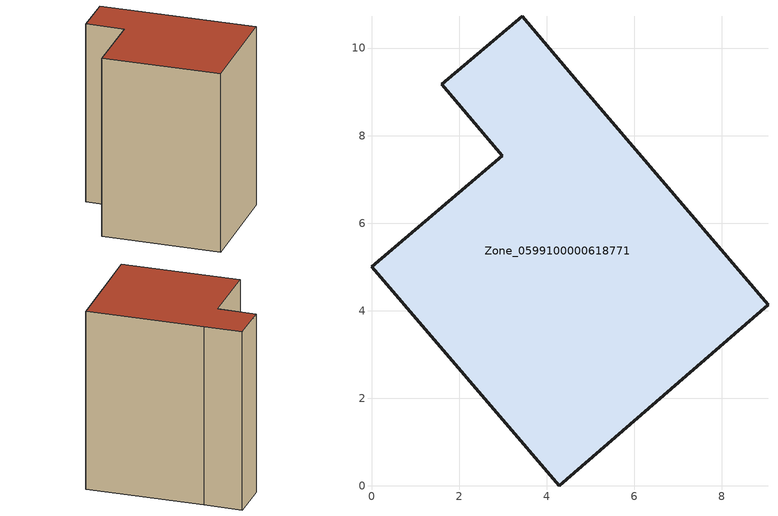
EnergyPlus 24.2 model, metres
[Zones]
Zone_0599100000618771
 floor ground (C_G): 3.44,10.73 4.82,9.09 9.06,4.14 4.29,0 0,5 2.99,7.54 1.61,9.17 z0
 wall outside (C_F): 4.29,0 9.06,4.14 4.82,9.09 3.44,10.73 1.61,9.17 2.99,7.54 0,5 4.29,0 z0:10.32
 roof outside (C_R): 1.61,9.17 2.99,7.54 0,5 4.29,0 9.06,4.14 4.82,9.09 3.44,10.73 z10.32
[BUILDING]
Pand.0599100000618771: North Axis=0; Terrain=City; Loads Convergence Tolerance Value=0.04; Temperature Convergence Tolerance Value=0.4; Solar Distribution=FullExterior; Maximum Number of Warmup Days=25; Minimum Number of Warmup Days=1
[Site:Location]
Rotterdam.The.Hague.AP_ZH_NLD Design_Conditions: Latitude=51.96; Longitude=4.45; Time Zone=1; Elevation=-4.5
[SITE:GROUNDTEMPERATURE:BUILDINGSURFACE]
18, 18, 18, 18, 18, 18, 18, 18, 18, 18, 18, 18
[MATERIAL] Thermal Absorptance=0.9; Solar Absorptance=0.7; Visible Absorptance=0.7
Name | Roughness | Thickness | Conductivity | Density | Specific Heat
G.TI.1946 | MediumSmooth | 0.15 | 1 | 540 | 1210
F.TI.1946 | Rough | 0.3 | 0.857143 | 1920 | 840
R.TI.1946 | MediumRough | 0.2 | 0.1 | 1500 | 1000
[CONSTRUCTION]
C_G: G.TI.1946
C_F: F.TI.1946
C_R: R.TI.1946
[ZONE]
Zone_0599100000618771: Type=1; Multiplier=1; Ceiling Height=Autocalculate; Volume=Autocalculate; Floor Area=autocalculate; Part of Total Floor Area=Yes
[ZONEINFILTRATION:DESIGNFLOWRATE]
Infil_Zone_0599100000618771: Zone or ZoneList or Space or SpaceList=Zone_0599100000618771; Schedule=AlwaysOn; Design Flow Rate Calculation Method=Flow/Area; Flow Rate per Floor Area=0.003; Constant Term Coefficient=1; Temperature Term Coefficient=0; Velocity Term Coefficient=0; Velocity Squared Term Coefficient=0
[HVACTEMPLATE:ZONE:IDEALLOADSAIRSYSTEM]
Zone_0599100000618771: Maximum Heating Supply Air Temperature=50; Minimum Cooling Supply Air Temperature=13; Maximum Heating Supply Air Humidity Ratio=0.0156; Minimum Cooling Supply Air Humidity Ratio=0.0077; Heating Limit=NoLimit; Cooling Limit=NoLimit; Dehumidification Control Type=ConstantSensibleHeatRatio; Cooling Sensible Heat Ratio=0.7; Dehumidification Setpoint=60; Humidification Control Type=None; Humidification Setpoint=30; Outdoor Air Method=None; Outdoor Air Flow Rate per Person=0.00944; Outdoor Air Flow Rate per Zone Floor Area=0; Outdoor Air Flow Rate per Zone=0; Demand Controlled Ventilation Type=None; Outdoor Air Economizer Type=NoEconomizer; Heat Recovery Type=None; Sensible Heat Recovery Effectiveness=0.7; Latent Heat Recovery Effectiveness=0.65
[ZONECONTROL:THERMOSTAT]
ThermostatControl_Zone_0599100000618771: Zone or ZoneList=Zone_0599100000618771; Control Type Schedule=DualSetpointControlType; Control 1=Thermostat_Zone_0599100000618771; Temperature Difference Between Cutout And Setpoint=0
[THERMOSTATSETPOINT:DUALSETPOINT]
Thermostat_Zone_0599100000618771: Heating Setpoint Temperature Schedule=HeatingSetpoint_Zone_0599100000618771; Cooling Setpoint Temperature Schedule=CoolingSetpoint_Zone_0599100000618771
[SCHEDULE:COMPACT]
HeatingSetpoint_Zone_0599100000618771: Through: 12/31, For: AllDays, Until: 24:00, 21
CoolingSetpoint_Zone_0599100000618771: Through: 12/31, For: AllDays, Until: 24:00, 24
DualSetpointControlType: Through: 12/31, For: AllDays, Until: 24:00, 4
AlwaysOn: Through: 12/31, For: AllDays, Until: 24:00, 1
